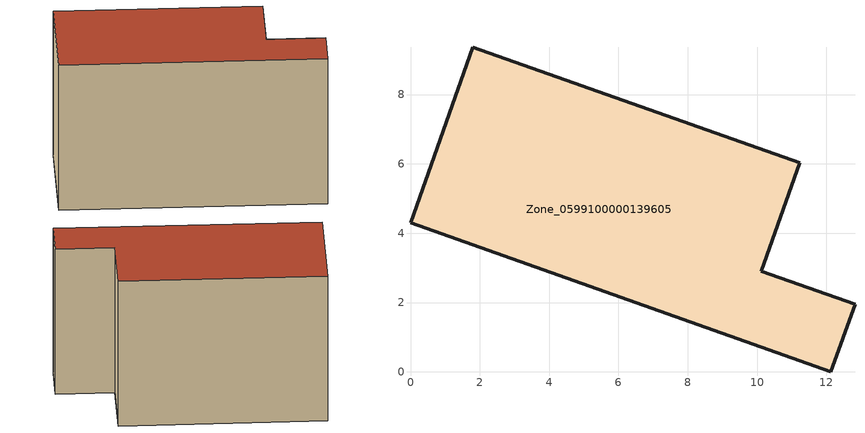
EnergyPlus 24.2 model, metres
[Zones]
Zone_0599100000139605
 floor ground (C_G): 0,4.3 1.79,9.37 11.23,6.04 10.12,2.91 12.82,1.96 12.12,0 z0.67
 wall outside (C_F): 12.12,0 12.82,1.96 10.12,2.91 11.23,6.04 1.79,9.37 0,4.3 12.12,0 z0.67:8.54
 roof outside (C_R): 1.79,9.37 0,4.3 12.12,0 12.82,1.96 10.12,2.91 11.23,6.04 z8.54
[BUILDING]
Pand.0599100000139605: North Axis=0; Terrain=City; Loads Convergence Tolerance Value=0.04; Temperature Convergence Tolerance Value=0.4; Solar Distribution=FullExterior; Maximum Number of Warmup Days=25; Minimum Number of Warmup Days=1
[Site:Location]
Rotterdam.The.Hague.AP_ZH_NLD Design_Conditions: Latitude=51.96; Longitude=4.45; Time Zone=1; Elevation=-4.5
[SITE:GROUNDTEMPERATURE:BUILDINGSURFACE]
18, 18, 18, 18, 18, 18, 18, 18, 18, 18, 18, 18
[MATERIAL] Thermal Absorptance=0.9; Solar Absorptance=0.7; Visible Absorptance=0.7
Name | Roughness | Thickness | Conductivity | Density | Specific Heat
G.TI.1975-1991 | MediumSmooth | 0.15 | 0.288461 | 540 | 1210
F.TI.1975-1991 | Rough | 0.3 | 0.230769 | 1920 | 840
R.TI.1975-1991 | MediumRough | 0.2 | 0.153846 | 1500 | 1000
[CONSTRUCTION]
C_G: G.TI.1975-1991
C_F: F.TI.1975-1991
C_R: R.TI.1975-1991
[ZONE]
Zone_0599100000139605: Type=1; Multiplier=1; Ceiling Height=Autocalculate; Volume=Autocalculate; Floor Area=autocalculate; Part of Total Floor Area=Yes
[ZONEINFILTRATION:DESIGNFLOWRATE]
Infil_Zone_0599100000139605: Zone or ZoneList or Space or SpaceList=Zone_0599100000139605; Schedule=AlwaysOn; Design Flow Rate Calculation Method=Flow/Area; Flow Rate per Floor Area=0.003; Constant Term Coefficient=1; Temperature Term Coefficient=0; Velocity Term Coefficient=0; Velocity Squared Term Coefficient=0
[HVACTEMPLATE:ZONE:IDEALLOADSAIRSYSTEM]
Zone_0599100000139605: Maximum Heating Supply Air Temperature=50; Minimum Cooling Supply Air Temperature=13; Maximum Heating Supply Air Humidity Ratio=0.0156; Minimum Cooling Supply Air Humidity Ratio=0.0077; Heating Limit=NoLimit; Cooling Limit=NoLimit; Dehumidification Control Type=ConstantSensibleHeatRatio; Cooling Sensible Heat Ratio=0.7; Dehumidification Setpoint=60; Humidification Control Type=None; Humidification Setpoint=30; Outdoor Air Method=None; Outdoor Air Flow Rate per Person=0.00944; Outdoor Air Flow Rate per Zone Floor Area=0; Outdoor Air Flow Rate per Zone=0; Demand Controlled Ventilation Type=None; Outdoor Air Economizer Type=NoEconomizer; Heat Recovery Type=None; Sensible Heat Recovery Effectiveness=0.7; Latent Heat Recovery Effectiveness=0.65
[ZONECONTROL:THERMOSTAT]
ThermostatControl_Zone_0599100000139605: Zone or ZoneList=Zone_0599100000139605; Control Type Schedule=DualSetpointControlType; Control 1=Thermostat_Zone_0599100000139605; Temperature Difference Between Cutout And Setpoint=0
[THERMOSTATSETPOINT:DUALSETPOINT]
Thermostat_Zone_0599100000139605: Heating Setpoint Temperature Schedule=HeatingSetpoint_Zone_0599100000139605; Cooling Setpoint Temperature Schedule=CoolingSetpoint_Zone_0599100000139605
[SCHEDULE:COMPACT]
HeatingSetpoint_Zone_0599100000139605: Through: 12/31, For: AllDays, Until: 24:00, 21
CoolingSetpoint_Zone_0599100000139605: Through: 12/31, For: AllDays, Until: 24:00, 24
DualSetpointControlType: Through: 12/31, For: AllDays, Until: 24:00, 4
AlwaysOn: Through: 12/31, For: AllDays, Until: 24:00, 1
